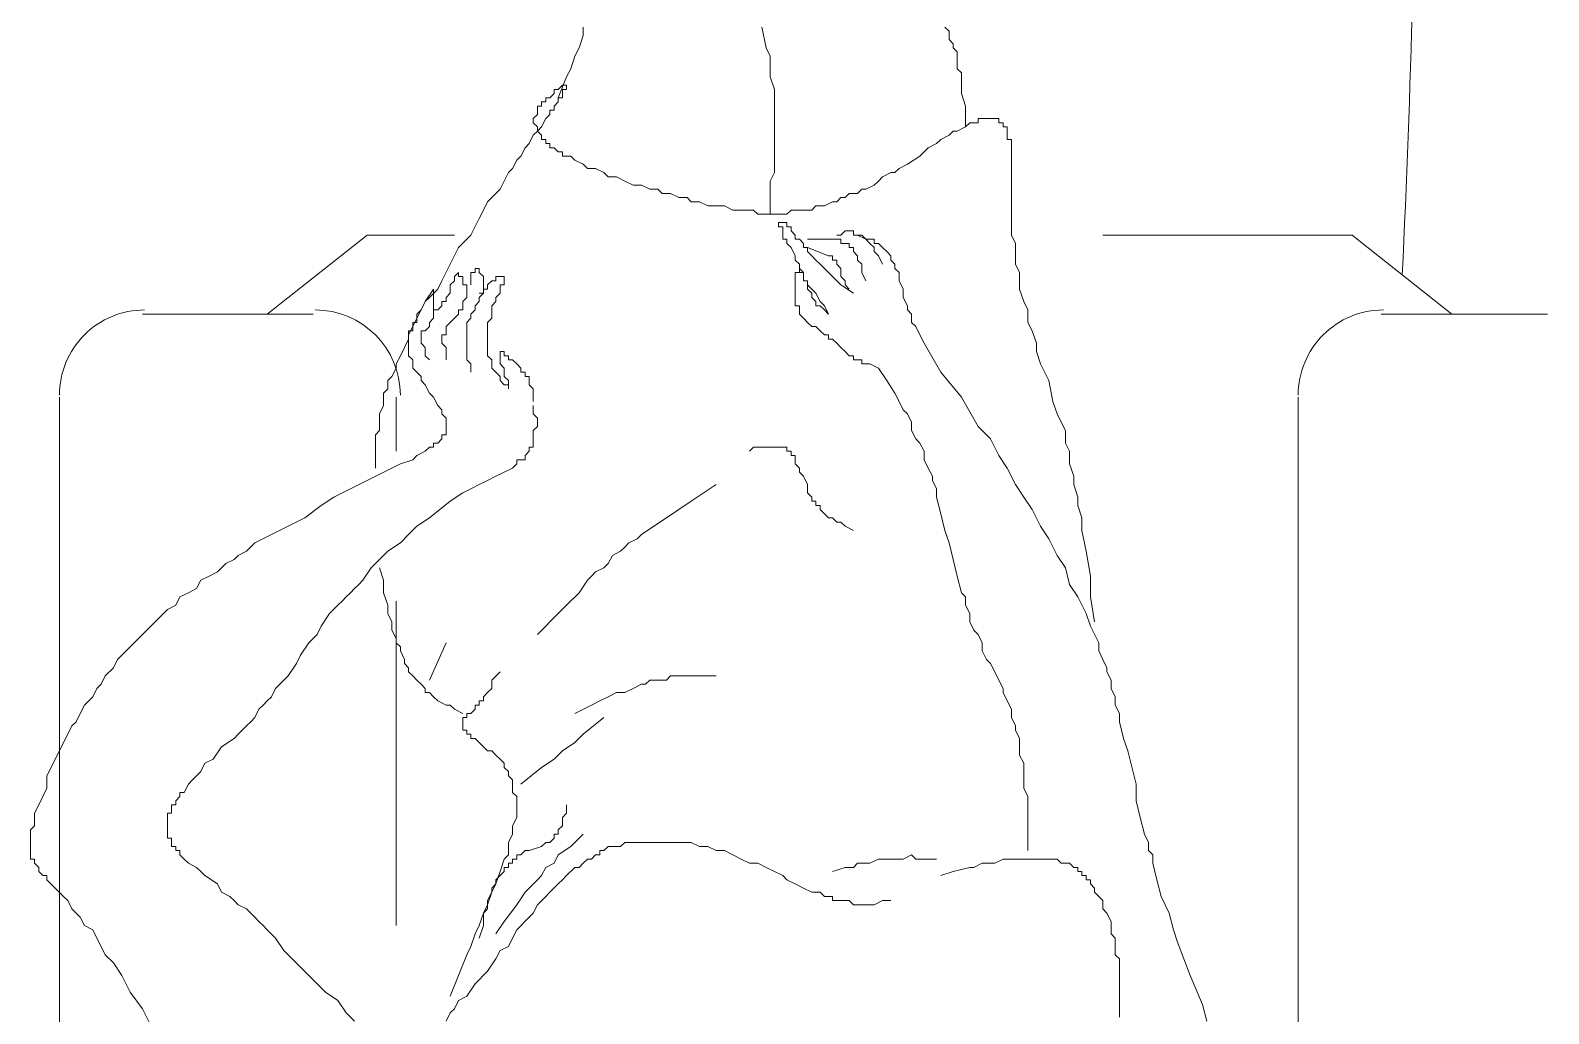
# Model space of a CAD drawing. Header units: millimetres. Extents: x -102235 to 28000, y -9692 to 28742.
# Drawn here: x -78947 to -77401, y 6152 to 7153 of the extents above; entities that cross this region are included whole.
import ezdxf

# ---------------------------------------------------------------- set-up
doc = ezdxf.new("R2010")
doc.units = ezdxf.units.MM
doc.header["$MEASUREMENT"] = 0
doc.layers.add('Drawing & Figure_Pen_No__1', color=7, linetype='Continuous', lineweight=13)
doc.layers.add('Drawing & Figure_Pen_No__141', color=7, linetype='Continuous', lineweight=20)

msp = doc.modelspace()

# ---------------------------------------------------------------- linework, layer by layer
at = {"layer": 'Drawing & Figure_Pen_No__1', "linetype": 'Continuous', "flags": 128}
for points in [[(-77378.2, 6864.9, 0.095298), (-77553.1, 10638.9)], [(-77550.1, 6903.9, 0.018237), (-77538.8, 8034.2)], [(-78830.9, 6868.5, 0.414214), (-78917.7, 6781.7)], [(-78570.5, 6781.8, 0.414185), (-78657.3, 6868.5)], [(-77569.4, 6868.5, 0.414214), (-77656.1, 6781.7)]]:
    msp.add_lwpolyline(points, format="xyb", dxfattribs=at)
at = {"layer": 'Drawing & Figure_Pen_No__141', "linetype": 'Continuous', "flags": 128}
for points in [[(-78409.7, 7084.4), (-78401.2, 7105.6), (-78397, 7114), (-78392.7, 7126.7), (-78388.5, 7135.2), (-78384.3, 7147.9), (-78384.3, 7152.1), (-78384.3, 7156.4)], [(-78202.2, 7156.4), (-78198, 7135.2), (-78193.8, 7126.7), (-78193.8, 7114), (-78193.8, 7105.6), (-78189.5, 7092.9), (-78189.5, 7084.4), (-78189.5, 7071.7), (-78189.5, 7063.2), (-78189.5, 7050.5), (-78189.5, 7042.1), (-78189.5, 7029.4), (-78189.5, 7020.9), (-78189.5, 7008.2), (-78193.8, 6999.7), (-78193.8, 6987), (-78193.8, 6965.9)], [(-77994.8, 7054.8), (-77994.8, 7075.9), (-77999, 7088.6), (-77999, 7097.1), (-77999, 7105.6), (-77999, 7109.8), (-78003.3, 7114), (-78003.3, 7118.3), (-78003.3, 7126.7), (-78003.3, 7131), (-78007.5, 7135.2), (-78007.5, 7139.4), (-78011.7, 7143.7), (-78011.7, 7152.1), (-78016, 7156.4)], [(-78595.9, 6707.6), (-78595.9, 6716.1), (-78595.9, 6724.6), (-78595.9, 6737.3), (-78595.9, 6741.5), (-78591.7, 6745.7), (-78591.7, 6754.2), (-78591.7, 6758.4), (-78591.7, 6762.7), (-78587.5, 6771.1), (-78587.5, 6775.4), (-78587.5, 6783.8), (-78583.2, 6788.1), (-78583.2, 6796.5), (-78579, 6800.8), (-78574.8, 6809.2), (-78574.8, 6813.5), (-78570.5, 6821.9), (-78566.3, 6830.4), (-78562.1, 6838.9), (-78562.1, 6843.1), (-78557.8, 6851.6), (-78553.6, 6860), (-78549.4, 6868.5), (-78545.1, 6877), (-78540.9, 6881.2), (-78532.4, 6889.7), (-78528.2, 6898.1), (-78519.7, 6915.1), (-78511.3, 6932), (-78498.6, 6944.7), (-78490.1, 6961.6), (-78485.9, 6970.1), (-78481.6, 6978.6), (-78473.2, 6987), (-78468.9, 6991.3), (-78464.7, 6999.7), (-78460.5, 7008.2), (-78456.2, 7012.4), (-78452, 7020.9), (-78447.8, 7025.1), (-78443.5, 7033.6), (-78439.3, 7037.8), (-78435.1, 7046.3), (-78430.8, 7050.5), (-78426.6, 7054.8), (-78422.4, 7063.2), (-78418.1, 7067.5), (-78418.1, 7071.7), (-78413.9, 7071.7), (-78413.9, 7075.9), (-78409.7, 7080.2), (-78409.7, 7084.4), (-78405.4, 7084.4), (-78405.4, 7088.6), (-78405.4, 7092.9), (-78401.2, 7092.9), (-78401.2, 7097.1), (-78405.4, 7097.1), (-78409.7, 7092.9), (-78413.9, 7092.9), (-78413.9, 7088.6), (-78418.1, 7084.4), (-78422.4, 7084.4), (-78422.4, 7080.2), (-78426.6, 7080.2), (-78426.6, 7075.9), (-78430.8, 7075.9), (-78430.8, 7071.7), (-78430.8, 7067.5), (-78435.1, 7063.2), (-78435.1, 7059), (-78430.8, 7054.8), (-78430.8, 7050.5), (-78426.6, 7046.3), (-78426.6, 7042.1), (-78422.4, 7042.1), (-78422.4, 7037.8), (-78418.1, 7037.8), (-78418.1, 7033.6), (-78413.9, 7033.6), (-78409.7, 7029.4), (-78405.4, 7029.4), (-78405.4, 7025.1), (-78401.2, 7025.1), (-78397, 7025.1), (-78392.7, 7020.9), (-78384.3, 7016.7), (-78380, 7012.4), (-78371.6, 7012.4), (-78363.1, 7008.2), (-78358.9, 7004), (-78350.4, 7004), (-78341.9, 6999.7), (-78333.5, 6995.5), (-78325, 6995.5), (-78316.5, 6991.3), (-78308.1, 6991.3), (-78303.8, 6987), (-78295.4, 6987), (-78286.9, 6982.8), (-78278.4, 6982.8), (-78274.2, 6978.6), (-78265.7, 6978.6), (-78257.3, 6974.3), (-78253, 6974.3), (-78244.6, 6974.3), (-78240.3, 6974.3), (-78231.9, 6970.1), (-78227.6, 6970.1), (-78223.4, 6970.1), (-78214.9, 6970.1), (-78210.7, 6970.1), (-78206.5, 6965.9), (-78198, 6965.9), (-78193.8, 6965.9), (-78189.5, 6965.9), (-78181.1, 6965.9), (-78176.8, 6965.9), (-78172.6, 6970.1), (-78168.4, 6970.1), (-78164.1, 6970.1), (-78155.7, 6970.1), (-78151.4, 6970.1), (-78147.2, 6974.3), (-78143, 6974.3), (-78138.7, 6974.3), (-78130.3, 6978.6), (-78126, 6978.6), (-78121.8, 6982.8), (-78117.6, 6982.8), (-78113.3, 6987), (-78104.9, 6987), (-78100.6, 6991.3), (-78096.4, 6991.3), (-78087.9, 6995.5), (-78083.7, 6999.7), (-78079.5, 7004), (-78071, 7008.2), (-78066.8, 7008.2), (-78062.5, 7012.4), (-78054.1, 7016.7), (-78041.4, 7025.1), (-78032.9, 7033.6), (-78024.4, 7037.8), (-78020.2, 7042.1), (-78011.7, 7046.3), (-78007.5, 7050.5), (-78003.3, 7050.5), (-77994.8, 7054.8), (-77990.6, 7059), (-77986.3, 7059), (-77982.1, 7059), (-77982.1, 7063.2), (-77977.9, 7063.2), (-77973.6, 7063.2), (-77969.4, 7063.2), (-77965.2, 7063.2), (-77960.9, 7063.2), (-77960.9, 7059), (-77956.7, 7059), (-77956.7, 7054.8), (-77952.5, 7054.8), (-77952.5, 7050.5), (-77952.5, 7046.3), (-77952.5, 7042.1), (-77948.2, 7042.1), (-77948.2, 7037.8), (-77948.2, 7033.6), (-77948.2, 7029.4), (-77948.2, 7025.1), (-77948.2, 7020.9), (-77948.2, 7012.4), (-77948.2, 7008.2), (-77948.2, 6999.7), (-77948.2, 6991.3), (-77948.2, 6978.6), (-77948.2, 6970.1), (-77948.2, 6965.9), (-77948.2, 6957.4), (-77948.2, 6953.2), (-77948.2, 6944.7), (-77944, 6936.2), (-77944, 6932), (-77944, 6923.5), (-77944, 6919.3), (-77944, 6915.1), (-77939.8, 6906.6), (-77939.8, 6902.4), (-77939.8, 6893.9), (-77939.8, 6889.7), (-77935.5, 6877), (-77931.3, 6868.5), (-77931.3, 6855.8), (-77927.1, 6847.3), (-77922.8, 6834.6), (-77922.8, 6826.2), (-77918.6, 6813.5), (-77910.1, 6796.5), (-77905.9, 6775.4), (-77901.7, 6762.7), (-77897.4, 6754.2), (-77893.2, 6745.7), (-77893.2, 6733), (-77889, 6724.6), (-77889, 6711.9), (-77884.7, 6699.2), (-77884.7, 6690.7), (-77880.5, 6678), (-77880.5, 6669.5), (-77876.3, 6656.8), (-77876.3, 6644.1), (-77872, 6623), (-77867.8, 6597.6), (-77867.8, 6576.4), (-77863.6, 6551)], [(-78706, 6864.3), (-78604.4, 6944.7)], [(-78515.5, 6944.7), (-78604.4, 6944.7)], [(-78083.7, 6809.2), (-78092.2, 6813.5), (-78096.4, 6813.5), (-78100.6, 6813.5), (-78100.6, 6817.7), (-78104.9, 6817.7), (-78109.1, 6817.7), (-78109.1, 6821.9), (-78113.3, 6821.9), (-78117.6, 6826.2), (-78121.8, 6830.4), (-78126, 6834.6), (-78130.3, 6838.9), (-78134.5, 6838.9), (-78134.5, 6843.1), (-78138.7, 6843.1), (-78143, 6847.3), (-78147.2, 6851.6), (-78151.4, 6851.6), (-78155.7, 6855.8), (-78159.9, 6860), (-78164.1, 6864.3), (-78164.1, 6868.5), (-78164.1, 6872.7), (-78168.4, 6872.7), (-78168.4, 6877), (-78168.4, 6881.2), (-78168.4, 6885.4), (-78168.4, 6889.7), (-78168.4, 6893.9), (-78168.4, 6898.1), (-78168.4, 6902.4), (-78168.4, 6906.6), (-78164.1, 6906.6), (-78164.1, 6910.8), (-78164.1, 6906.6), (-78159.9, 6906.6), (-78159.9, 6902.4), (-78159.9, 6898.1), (-78155.7, 6898.1), (-78155.7, 6889.7), (-78151.4, 6885.4), (-78151.4, 6881.2), (-78147.2, 6877), (-78147.2, 6872.7), (-78143, 6872.7), (-78138.7, 6868.5), (-78134.5, 6864.3), (-78138.7, 6872.7), (-78143, 6877), (-78147.2, 6885.4), (-78151.4, 6889.7), (-78155.7, 6893.9), (-78155.7, 6898.1), (-78159.9, 6898.1), (-78159.9, 6902.4), (-78159.9, 6906.6), (-78164.1, 6910.8), (-78164.1, 6915.1), (-78168.4, 6919.3), (-78168.4, 6923.5), (-78172.6, 6932), (-78176.8, 6936.2), (-78176.8, 6940.5), (-78181.1, 6940.5), (-78181.1, 6944.7), (-78181.1, 6948.9), (-78181.1, 6953.2), (-78185.3, 6953.2), (-78185.3, 6957.4), (-78181.1, 6957.4), (-78176.8, 6957.4), (-78176.8, 6953.2), (-78172.6, 6953.2), (-78172.6, 6948.9), (-78168.4, 6944.7), (-78168.4, 6940.5), (-78164.1, 6940.5), (-78159.9, 6936.2), (-78159.9, 6932), (-78155.7, 6932), (-78155.7, 6927.8), (-78151.4, 6923.5), (-78147.2, 6919.3), (-78143, 6915.1), (-78138.7, 6910.8), (-78134.5, 6906.6), (-78130.3, 6902.4), (-78126, 6898.1), (-78121.8, 6893.9), (-78109.1, 6885.4)], [(-78079.5, 6915.1), (-78083.7, 6923.5), (-78087.9, 6927.8), (-78087.9, 6932), (-78092.2, 6936.2), (-78096.4, 6940.5), (-78100.6, 6944.7), (-78104.9, 6944.7), (-78109.1, 6944.7), (-78109.1, 6948.9), (-78113.3, 6948.9), (-78117.6, 6948.9), (-78121.8, 6944.7), (-78126, 6944.7)], [(-78037.1, 6834.6), (-78041.4, 6843.1), (-78045.6, 6851.6), (-78049.8, 6855.8), (-78049.8, 6864.3), (-78054.1, 6868.5), (-78054.1, 6872.7), (-78058.3, 6881.2), (-78058.3, 6889.7), (-78062.5, 6898.1), (-78062.5, 6902.4), (-78062.5, 6906.6), (-78066.8, 6910.8), (-78066.8, 6915.1), (-78071, 6919.3), (-78071, 6923.5), (-78075.2, 6927.8), (-78079.5, 6932), (-78083.7, 6936.2), (-78087.9, 6936.2), (-78087.9, 6940.5), (-78092.2, 6940.5), (-78096.4, 6940.5), (-78104.9, 6944.7)], [(-77601.1, 6944.7), (-77855.1, 6944.7)], [(-77499.5, 6864.3), (-77601.1, 6944.7)], [(-78096.4, 6898.1), (-78100.6, 6906.6), (-78100.6, 6910.8), (-78100.6, 6915.1), (-78104.9, 6919.3), (-78104.9, 6923.5), (-78109.1, 6927.8), (-78109.1, 6932), (-78113.3, 6932), (-78113.3, 6936.2), (-78117.6, 6936.2), (-78121.8, 6936.2), (-78121.8, 6940.5), (-78126, 6940.5), (-78130.3, 6940.5), (-78134.5, 6940.5), (-78138.7, 6940.5), (-78143, 6940.5), (-78147.2, 6940.5), (-78155.7, 6940.5)], [(-78113.3, 6889.7), (-78117.6, 6893.9), (-78117.6, 6898.1), (-78121.8, 6902.4), (-78121.8, 6906.6), (-78121.8, 6910.8), (-78126, 6915.1), (-78126, 6919.3), (-78130.3, 6919.3), (-78130.3, 6923.5), (-78134.5, 6923.5), (-78155.7, 6932)], [(-78524, 6817.7), (-78524, 6821.9), (-78524, 6826.2), (-78524, 6830.4), (-78528.2, 6834.6), (-78528.2, 6838.9), (-78528.2, 6843.1), (-78524, 6843.1), (-78524, 6847.3), (-78524, 6851.6), (-78519.7, 6855.8), (-78511.3, 6864.3), (-78511.3, 6868.5), (-78507, 6868.5), (-78507, 6872.7), (-78507, 6877), (-78502.8, 6881.2), (-78502.8, 6885.4), (-78502.8, 6889.7), (-78502.8, 6893.9), (-78507, 6893.9), (-78507, 6898.1), (-78507, 6902.4), (-78511.3, 6902.4), (-78511.3, 6906.6), (-78515.5, 6902.4), (-78515.5, 6898.1), (-78519.7, 6893.9), (-78519.7, 6889.7), (-78519.7, 6885.4), (-78524, 6881.2), (-78524, 6877), (-78528.2, 6877), (-78528.2, 6872.7), (-78532.4, 6868.5), (-78536.7, 6868.5)], [(-78435.1, 6775.4), (-78435.1, 6779.6), (-78435.1, 6783.8), (-78435.1, 6788.1), (-78439.3, 6792.3), (-78439.3, 6796.5), (-78439.3, 6800.8), (-78443.5, 6800.8), (-78443.5, 6805), (-78447.8, 6805), (-78447.8, 6809.2), (-78452, 6813.5), (-78456.2, 6817.7), (-78460.5, 6817.7), (-78460.5, 6821.9), (-78464.7, 6821.9), (-78464.7, 6826.2), (-78468.9, 6826.2), (-78468.9, 6821.9), (-78468.9, 6817.7), (-78468.9, 6813.5), (-78464.7, 6809.2), (-78464.7, 6805), (-78464.7, 6800.8), (-78460.5, 6796.5), (-78460.5, 6792.3), (-78460.5, 6788.1), (-78460.5, 6792.3), (-78464.7, 6792.3), (-78468.9, 6796.5), (-78468.9, 6800.8), (-78473.2, 6805), (-78477.4, 6809.2), (-78477.4, 6813.5), (-78477.4, 6817.7), (-78481.6, 6821.9), (-78481.6, 6826.2), (-78481.6, 6830.4), (-78481.6, 6834.6), (-78481.6, 6838.9), (-78481.6, 6843.1), (-78481.6, 6847.3), (-78481.6, 6851.6), (-78481.6, 6855.8), (-78477.4, 6860), (-78477.4, 6864.3), (-78477.4, 6868.5), (-78477.4, 6872.7), (-78473.2, 6877), (-78473.2, 6881.2), (-78468.9, 6885.4), (-78468.9, 6889.7), (-78468.9, 6893.9), (-78464.7, 6893.9), (-78464.7, 6898.1), (-78464.7, 6902.4), (-78468.9, 6902.4), (-78473.2, 6902.4), (-78473.2, 6898.1), (-78477.4, 6898.1), (-78481.6, 6893.9), (-78481.6, 6889.7), (-78485.9, 6889.7), (-78485.9, 6885.4), (-78490.1, 6881.2), (-78490.1, 6877), (-78494.3, 6872.7), (-78494.3, 6868.5), (-78498.6, 6864.3), (-78498.6, 6860), (-78502.8, 6855.8), (-78502.8, 6851.6), (-78502.8, 6843.1), (-78502.8, 6838.9), (-78502.8, 6834.6), (-78502.8, 6830.4), (-78502.8, 6826.2), (-78502.8, 6817.7), (-78498.6, 6813.5), (-78498.6, 6805)], [(-78498.6, 6893.9), (-78498.6, 6898.1), (-78498.6, 6902.4), (-78498.6, 6906.6), (-78494.3, 6906.6), (-78494.3, 6910.8), (-78490.1, 6910.8), (-78490.1, 6906.6), (-78485.9, 6902.4), (-78485.9, 6898.1), (-78485.9, 6893.9), (-78485.9, 6889.7), (-78485.9, 6885.4), (-78490.1, 6885.4)], [(-78570.5, 6711.9), (-78557.8, 6716.1), (-78553.6, 6720.3), (-78545.1, 6724.6), (-78540.9, 6728.8), (-78536.7, 6728.8), (-78536.7, 6733), (-78532.4, 6733), (-78528.2, 6737.3), (-78528.2, 6741.5), (-78524, 6741.5), (-78524, 6745.7), (-78524, 6750), (-78524, 6754.2), (-78524, 6758.4), (-78528.2, 6762.7), (-78528.2, 6766.9), (-78532.4, 6771.1), (-78536.7, 6779.6), (-78540.9, 6783.8), (-78545.1, 6792.3), (-78549.4, 6796.5), (-78549.4, 6800.8), (-78553.6, 6805), (-78557.8, 6809.2), (-78557.8, 6813.5), (-78557.8, 6817.7), (-78562.1, 6821.9), (-78562.1, 6826.2), (-78562.1, 6830.4), (-78562.1, 6834.6), (-78562.1, 6838.9), (-78562.1, 6843.1), (-78562.1, 6847.3), (-78557.8, 6847.3), (-78557.8, 6851.6), (-78557.8, 6855.8), (-78553.6, 6855.8), (-78553.6, 6860), (-78553.6, 6864.3), (-78549.4, 6868.5), (-78545.1, 6877), (-78536.7, 6889.7)], [(-78536.7, 6889.7), (-78536.7, 6885.4), (-78536.7, 6881.2), (-78536.7, 6877), (-78536.7, 6872.7), (-78536.7, 6868.5), (-78536.7, 6864.3), (-78536.7, 6860), (-78540.9, 6855.8), (-78540.9, 6851.6), (-78545.1, 6847.3), (-78549.4, 6847.3), (-78549.4, 6843.1), (-78549.4, 6838.9), (-78549.4, 6834.6), (-78545.1, 6830.4), (-78545.1, 6826.2), (-78545.1, 6821.9), (-78540.9, 6817.7)], [(-78659.4, 6864.3), (-78833, 6864.3)], [(-77402.1, 6864.3), (-77571.5, 6864.3)], [(-77749.3, 6144.6), (-77753.5, 6161.5), (-77766.2, 6191.2), (-77778.9, 6225), (-77783.1, 6237.7), (-77787.4, 6254.7), (-77795.8, 6271.6), (-77800.1, 6288.5), (-77804.3, 6305.5), (-77804.3, 6313.9), (-77808.5, 6318.2), (-77808.5, 6326.6), (-77812.8, 6335.1), (-77817, 6352), (-77821.2, 6369), (-77821.2, 6385.9), (-77829.7, 6419.8), (-77833.9, 6432.5), (-77838.2, 6449.4), (-77838.2, 6457.9), (-77842.4, 6466.3), (-77842.4, 6474.8), (-77846.6, 6483.3), (-77846.6, 6491.7), (-77850.9, 6500.2), (-77850.9, 6504.4), (-77855.1, 6512.9), (-77859.3, 6521.4), (-77859.3, 6529.8), (-77867.8, 6546.8), (-77872, 6559.5), (-77880.5, 6576.4), (-77889, 6589.1), (-77893.2, 6606), (-77901.7, 6618.7), (-77910.1, 6635.7), (-77918.6, 6648.4), (-77927.1, 6665.3), (-77935.5, 6678), (-77944, 6690.7), (-77952.5, 6707.6), (-77960.9, 6720.3), (-77969.4, 6737.3), (-77982.1, 6750), (-77999, 6779.6), (-78020.2, 6805), (-78037.1, 6834.6)], [(-77931.3, 6318.2), (-77931.3, 6335.1), (-77931.3, 6347.8), (-77931.3, 6364.7), (-77931.3, 6373.2), (-77935.5, 6381.7), (-77935.5, 6390.1), (-77935.5, 6398.6), (-77935.5, 6407.1), (-77939.8, 6415.5), (-77939.8, 6424), (-77939.8, 6432.5), (-77944, 6440.9), (-77944, 6445.2), (-77948.2, 6453.6), (-77948.2, 6462.1), (-77952.5, 6470.6), (-77956.7, 6479), (-77956.7, 6483.3), (-77960.9, 6491.7), (-77965.2, 6500.2), (-77969.4, 6508.7), (-77973.6, 6512.9), (-77977.9, 6521.4), (-77977.9, 6529.8), (-77982.1, 6538.3), (-77986.3, 6542.5), (-77990.6, 6551), (-77990.6, 6559.5), (-77994.8, 6567.9), (-77994.8, 6576.4), (-77999, 6580.6), (-78003.3, 6597.6), (-78007.5, 6614.5), (-78011.7, 6631.4), (-78016, 6644.1), (-78020.2, 6661.1), (-78024.4, 6678), (-78024.4, 6686.5), (-78028.7, 6694.9), (-78028.7, 6699.2), (-78032.9, 6707.6), (-78037.1, 6716.1), (-78037.1, 6724.6), (-78041.4, 6733), (-78045.6, 6737.3), (-78049.8, 6745.7), (-78049.8, 6754.2), (-78054.1, 6762.7), (-78058.3, 6766.9), (-78062.5, 6775.4), (-78066.8, 6783.8), (-78075.2, 6796.5), (-78083.7, 6809.2)], [(-78917.7, 6779.6), (-78917.7, 5471.5)], [(-78574.8, 6724.6), (-78574.8, 6779.6)], [(-77656.1, 5822.9), (-77656.1, 6779.6)], [(-78519.7, 6673.8), (-78507, 6682.2), (-78498.6, 6686.5), (-78490.1, 6690.7), (-78481.6, 6694.9), (-78473.2, 6699.2), (-78464.7, 6703.4), (-78456.2, 6707.6), (-78452, 6711.9), (-78452, 6716.1), (-78447.8, 6716.1), (-78443.5, 6716.1), (-78443.5, 6720.3), (-78439.3, 6724.6), (-78439.3, 6728.8), (-78435.1, 6728.8), (-78435.1, 6733), (-78435.1, 6737.3), (-78435.1, 6741.5), (-78435.1, 6745.7), (-78430.8, 6750), (-78430.8, 6758.4), (-78435.1, 6762.7), (-78435.1, 6771.1)], [(-78214.9, 6724.6), (-78210.7, 6728.8), (-78206.5, 6728.8), (-78202.2, 6728.8), (-78198, 6728.8), (-78193.8, 6728.8), (-78189.5, 6728.8), (-78185.3, 6728.8), (-78181.1, 6728.8), (-78176.8, 6728.8), (-78176.8, 6724.6), (-78172.6, 6724.6), (-78172.6, 6720.3), (-78168.4, 6720.3), (-78168.4, 6716.1), (-78168.4, 6711.9), (-78164.1, 6707.6), (-78164.1, 6703.4), (-78159.9, 6699.2), (-78155.7, 6690.7), (-78155.7, 6682.2), (-78151.4, 6678), (-78151.4, 6673.8), (-78147.2, 6673.8), (-78147.2, 6669.5), (-78143, 6669.5), (-78143, 6665.3), (-78138.7, 6661.1), (-78134.5, 6656.8), (-78130.3, 6656.8), (-78126, 6652.6), (-78121.8, 6652.6), (-78117.6, 6648.4), (-78109.1, 6644.1)], [(-78824.5, 6140.4), (-78833, 6157.3), (-78845.7, 6174.2), (-78854.2, 6191.2), (-78862.6, 6203.9), (-78871.1, 6212.3), (-78875.3, 6220.8), (-78879.6, 6229.3), (-78883.8, 6237.7), (-78892.3, 6242), (-78896.5, 6250.4), (-78905, 6258.9), (-78909.2, 6267.4), (-78913.4, 6271.6), (-78921.9, 6280.1), (-78930.4, 6288.5), (-78930.4, 6292.8), (-78934.6, 6292.8), (-78938.8, 6297), (-78938.8, 6301.2), (-78943.1, 6305.5), (-78943.1, 6309.7), (-78947.3, 6309.7), (-78947.3, 6313.9), (-78947.3, 6318.2), (-78947.3, 6322.4), (-78947.3, 6326.6), (-78947.3, 6330.9), (-78947.3, 6335.1), (-78947.3, 6339.3), (-78943.1, 6343.6), (-78943.1, 6352), (-78943.1, 6356.3), (-78938.8, 6364.7), (-78934.6, 6373.2), (-78930.4, 6381.7), (-78930.4, 6394.4), (-78926.1, 6402.8), (-78921.9, 6411.3), (-78917.7, 6419.8), (-78913.4, 6428.2), (-78909.2, 6436.7), (-78905, 6445.2), (-78900.7, 6449.4), (-78896.5, 6457.9), (-78892.3, 6466.3), (-78883.8, 6474.8), (-78879.6, 6483.3), (-78875.3, 6487.5), (-78871.1, 6496), (-78862.6, 6504.4), (-78858.4, 6512.9), (-78854.2, 6517.1), (-78845.7, 6525.6), (-78841.5, 6529.8), (-78833, 6538.3), (-78828.8, 6542.5), (-78820.3, 6551), (-78816.1, 6555.2), (-78807.6, 6563.7), (-78799.1, 6567.9), (-78794.9, 6576.4), (-78786.4, 6580.6), (-78778, 6584.9), (-78773.7, 6593.3), (-78765.3, 6597.6), (-78756.8, 6601.8), (-78748.3, 6610.3), (-78739.9, 6614.5), (-78735.6, 6618.7), (-78727.2, 6623), (-78718.7, 6631.4), (-78701.8, 6639.9), (-78684.8, 6648.4), (-78667.9, 6656.8), (-78651, 6669.5), (-78638.3, 6678), (-78621.3, 6686.5), (-78604.4, 6694.9), (-78570.5, 6711.9)], [(-78430.8, 6538.3), (-78409.7, 6559.5), (-78401.2, 6567.9), (-78388.5, 6580.6), (-78380, 6593.3), (-78375.8, 6597.6), (-78371.6, 6601.8), (-78363.1, 6606), (-78358.9, 6610.3), (-78354.6, 6618.7), (-78346.2, 6623), (-78341.9, 6627.2), (-78337.7, 6631.4), (-78329.2, 6635.7), (-78325, 6639.9), (-78312.3, 6648.4), (-78299.6, 6656.8), (-78286.9, 6665.3), (-78274.2, 6673.8), (-78248.8, 6690.7)], [(-78617.1, 6144.6), (-78625.6, 6153.1), (-78634, 6165.8), (-78646.7, 6174.2), (-78655.2, 6182.7), (-78663.7, 6191.2), (-78672.1, 6199.6), (-78680.6, 6208.1), (-78689.1, 6216.6), (-78697.5, 6229.3), (-78706, 6237.7), (-78710.2, 6242), (-78714.5, 6246.2), (-78718.7, 6250.4), (-78722.9, 6254.7), (-78727.2, 6258.9), (-78735.6, 6263.1), (-78739.9, 6267.4), (-78744.1, 6271.6), (-78752.6, 6275.8), (-78756.8, 6284.3), (-78769.5, 6292.8), (-78773.7, 6297), (-78778, 6301.2), (-78786.4, 6305.5), (-78790.7, 6309.7), (-78794.9, 6313.9), (-78794.9, 6318.2), (-78799.1, 6318.2), (-78799.1, 6322.4), (-78803.4, 6322.4), (-78803.4, 6326.6), (-78803.4, 6330.9), (-78807.6, 6330.9), (-78807.6, 6335.1), (-78807.6, 6339.3), (-78807.6, 6343.6), (-78807.6, 6347.8), (-78807.6, 6352), (-78807.6, 6356.3), (-78803.4, 6356.3), (-78803.4, 6360.5), (-78803.4, 6364.7), (-78799.1, 6364.7), (-78799.1, 6369), (-78794.9, 6373.2), (-78794.9, 6377.4), (-78790.7, 6377.4), (-78786.4, 6385.9), (-78782.2, 6390.1), (-78778, 6394.4), (-78773.7, 6398.6), (-78769.5, 6407.1), (-78761, 6411.3), (-78752.6, 6424), (-78739.9, 6432.5), (-78735.6, 6436.7), (-78727.2, 6445.2), (-78722.9, 6449.4), (-78718.7, 6453.6), (-78714.5, 6462.1), (-78710.2, 6466.3), (-78706, 6470.6), (-78701.8, 6474.8), (-78697.5, 6483.3), (-78693.3, 6487.5), (-78684.8, 6496), (-78676.4, 6508.7), (-78672.1, 6517.1), (-78663.7, 6529.8), (-78655.2, 6538.3), (-78651, 6546.8), (-78642.5, 6559.5), (-78634, 6567.9), (-78629.8, 6572.2), (-78625.6, 6576.4), (-78621.3, 6580.6), (-78617.1, 6584.9), (-78612.9, 6589.1), (-78608.6, 6593.3), (-78600.2, 6606), (-78591.7, 6614.5), (-78583.2, 6623), (-78570.5, 6631.4), (-78562.1, 6639.9), (-78553.6, 6648.4), (-78540.9, 6656.8), (-78519.7, 6673.8)], [(-78507, 6457.9), (-78515.5, 6462.1), (-78519.7, 6466.3), (-78524, 6466.3), (-78532.4, 6470.6), (-78536.7, 6474.8), (-78540.9, 6479), (-78545.1, 6479), (-78545.1, 6483.3), (-78549.4, 6487.5), (-78553.6, 6491.7), (-78557.8, 6496), (-78562.1, 6500.2), (-78562.1, 6504.4), (-78566.3, 6508.7), (-78566.3, 6512.9), (-78570.5, 6521.4), (-78570.5, 6525.6), (-78574.8, 6529.8), (-78574.8, 6534.1), (-78579, 6542.5), (-78579, 6546.8), (-78579, 6551), (-78583.2, 6559.5), (-78583.2, 6567.9), (-78587.5, 6580.6), (-78587.5, 6593.3), (-78591.7, 6606)], [(-78574.8, 6242), (-78574.8, 6572.2)], [(-78540.9, 6491.7), (-78524, 6529.8)], [(-78519.7, 6170), (-78511.3, 6191.2), (-78502.8, 6212.3), (-78498.6, 6220.8), (-78494.3, 6233.5), (-78490.1, 6242), (-78485.9, 6254.7), (-78481.6, 6263.1), (-78477.4, 6275.8), (-78473.2, 6284.3), (-78468.9, 6297), (-78464.7, 6309.7), (-78460.5, 6313.9), (-78460.5, 6322.4), (-78460.5, 6326.6), (-78456.2, 6335.1), (-78456.2, 6339.3), (-78456.2, 6343.6), (-78452, 6352), (-78452, 6356.3), (-78452, 6364.7), (-78452, 6369), (-78452, 6373.2), (-78456.2, 6377.4), (-78456.2, 6381.7), (-78456.2, 6385.9), (-78456.2, 6390.1), (-78460.5, 6394.4), (-78460.5, 6398.6), (-78464.7, 6402.8), (-78464.7, 6407.1), (-78468.9, 6411.3), (-78473.2, 6415.5), (-78477.4, 6419.8), (-78481.6, 6419.8), (-78485.9, 6424), (-78490.1, 6428.2), (-78494.3, 6432.5), (-78498.6, 6432.5), (-78498.6, 6436.7), (-78502.8, 6436.7), (-78502.8, 6440.9), (-78507, 6440.9), (-78507, 6445.2), (-78507, 6449.4), (-78507, 6453.6), (-78502.8, 6453.6), (-78502.8, 6457.9), (-78498.6, 6457.9), (-78494.3, 6462.1), (-78494.3, 6466.3), (-78490.1, 6466.3), (-78490.1, 6470.6), (-78485.9, 6470.6), (-78485.9, 6474.8), (-78481.6, 6479), (-78477.4, 6483.3), (-78477.4, 6491.7), (-78468.9, 6500.2)], [(-78392.7, 6457.9), (-78375.8, 6466.3), (-78367.3, 6470.6), (-78358.9, 6474.8), (-78350.4, 6479), (-78341.9, 6479), (-78333.5, 6483.3), (-78325, 6487.5), (-78320.8, 6487.5), (-78316.5, 6491.7), (-78308.1, 6491.7), (-78303.8, 6491.7), (-78299.6, 6491.7), (-78295.4, 6496), (-78291.1, 6496), (-78286.9, 6496), (-78282.7, 6496), (-78278.4, 6496), (-78274.2, 6496), (-78270, 6496), (-78257.3, 6496), (-78248.8, 6496)], [(-78447.8, 6385.9), (-78426.6, 6402.8), (-78413.9, 6411.3), (-78405.4, 6419.8), (-78392.7, 6428.2), (-78384.3, 6436.7), (-78363.1, 6453.6)], [(-78490.1, 6229.3), (-78485.9, 6242), (-78485.9, 6254.7), (-78481.6, 6258.9), (-78481.6, 6263.1), (-78481.6, 6267.4), (-78477.4, 6275.8), (-78477.4, 6280.1), (-78473.2, 6284.3), (-78473.2, 6288.5), (-78468.9, 6292.8), (-78464.7, 6297), (-78464.7, 6301.2), (-78460.5, 6301.2), (-78460.5, 6305.5), (-78456.2, 6305.5), (-78456.2, 6309.7), (-78452, 6309.7), (-78452, 6313.9), (-78447.8, 6313.9), (-78443.5, 6318.2), (-78439.3, 6318.2), (-78426.6, 6322.4), (-78422.4, 6326.6), (-78418.1, 6326.6), (-78413.9, 6330.9), (-78413.9, 6335.1), (-78409.7, 6335.1), (-78409.7, 6339.3), (-78405.4, 6343.6), (-78405.4, 6347.8), (-78405.4, 6352), (-78401.2, 6356.3), (-78401.2, 6364.7)], [(-78524, 6144.6), (-78519.7, 6153.1), (-78515.5, 6157.3), (-78511.3, 6165.8), (-78502.8, 6170), (-78494.3, 6182.7), (-78481.6, 6195.4), (-78473.2, 6208.1), (-78468.9, 6216.6), (-78460.5, 6220.8), (-78456.2, 6229.3), (-78452, 6237.7), (-78439.3, 6250.4), (-78435.1, 6254.7), (-78430.8, 6263.1), (-78422.4, 6271.6), (-78418.1, 6275.8), (-78409.7, 6284.3), (-78405.4, 6288.5), (-78401.2, 6292.8), (-78392.7, 6301.2), (-78388.5, 6301.2), (-78384.3, 6305.5), (-78380, 6309.7), (-78375.8, 6309.7), (-78371.6, 6313.9), (-78367.3, 6313.9), (-78367.3, 6318.2), (-78363.1, 6318.2), (-78358.9, 6322.4), (-78354.6, 6322.4), (-78350.4, 6322.4), (-78346.2, 6322.4), (-78341.9, 6326.6), (-78337.7, 6326.6), (-78333.5, 6326.6), (-78329.2, 6326.6), (-78325, 6326.6), (-78320.8, 6326.6), (-78316.5, 6326.6), (-78312.3, 6326.6), (-78308.1, 6326.6), (-78303.8, 6326.6), (-78299.6, 6326.6), (-78295.4, 6326.6), (-78291.1, 6326.6), (-78282.7, 6326.6), (-78274.2, 6326.6), (-78265.7, 6322.4), (-78257.3, 6322.4), (-78248.8, 6318.2), (-78240.3, 6318.2), (-78231.9, 6313.9), (-78223.4, 6309.7), (-78214.9, 6305.5), (-78206.5, 6305.5), (-78198, 6301.2), (-78189.5, 6297), (-78181.1, 6292.8), (-78176.8, 6288.5), (-78168.4, 6284.3), (-78159.9, 6280.1), (-78151.4, 6275.8), (-78143, 6275.8), (-78138.7, 6271.6), (-78134.5, 6271.6), (-78130.3, 6271.6), (-78130.3, 6267.4), (-78126, 6267.4), (-78121.8, 6267.4), (-78117.6, 6267.4), (-78113.3, 6267.4), (-78109.1, 6263.1), (-78104.9, 6263.1), (-78100.6, 6263.1), (-78096.4, 6263.1), (-78087.9, 6263.1), (-78079.5, 6267.4), (-78071, 6267.4)], [(-78473.2, 6233.5), (-78464.7, 6246.2), (-78452, 6263.1), (-78443.5, 6275.8), (-78439.3, 6280.1), (-78430.8, 6288.5), (-78426.6, 6292.8), (-78422.4, 6301.2), (-78413.9, 6305.5), (-78409.7, 6313.9), (-78397, 6322.4), (-78384.3, 6335.1)], [(-78130.3, 6297), (-78117.6, 6301.2), (-78109.1, 6301.2), (-78104.9, 6305.5), (-78096.4, 6305.5), (-78092.2, 6305.5), (-78083.7, 6309.7), (-78079.5, 6309.7), (-78071, 6309.7), (-78066.8, 6309.7), (-78058.3, 6309.7), (-78049.8, 6313.9), (-78045.6, 6309.7), (-78037.1, 6309.7), (-78024.4, 6309.7)], [(-77838.2, 6148.8), (-77838.2, 6153.1), (-77838.2, 6161.5), (-77838.2, 6170), (-77838.2, 6178.5), (-77838.2, 6186.9), (-77838.2, 6191.2), (-77838.2, 6199.6), (-77838.2, 6208.1), (-77842.4, 6212.3), (-77842.4, 6220.8), (-77842.4, 6229.3), (-77846.6, 6233.5), (-77846.6, 6242), (-77846.6, 6246.2), (-77850.9, 6254.7), (-77855.1, 6258.9), (-77855.1, 6267.4), (-77859.3, 6271.6), (-77863.6, 6275.8), (-77863.6, 6280.1), (-77867.8, 6284.3), (-77867.8, 6288.5), (-77872, 6288.5), (-77872, 6292.8), (-77876.3, 6292.8), (-77876.3, 6297), (-77880.5, 6297), (-77880.5, 6301.2), (-77884.7, 6301.2), (-77889, 6305.5), (-77893.2, 6305.5), (-77897.4, 6305.5), (-77901.7, 6309.7), (-77905.9, 6309.7), (-77910.1, 6309.7), (-77914.4, 6309.7), (-77918.6, 6309.7), (-77927.1, 6309.7), (-77931.3, 6309.7), (-77939.8, 6309.7), (-77944, 6309.7), (-77952.5, 6309.7), (-77956.7, 6309.7), (-77965.2, 6305.5), (-77969.4, 6305.5), (-77977.9, 6305.5), (-77986.3, 6301.2), (-77990.6, 6301.2), (-78007.5, 6297), (-78020.2, 6292.8)]]:
    msp.add_lwpolyline(points, dxfattribs=at)

doc.saveas('drawing.dxf')
